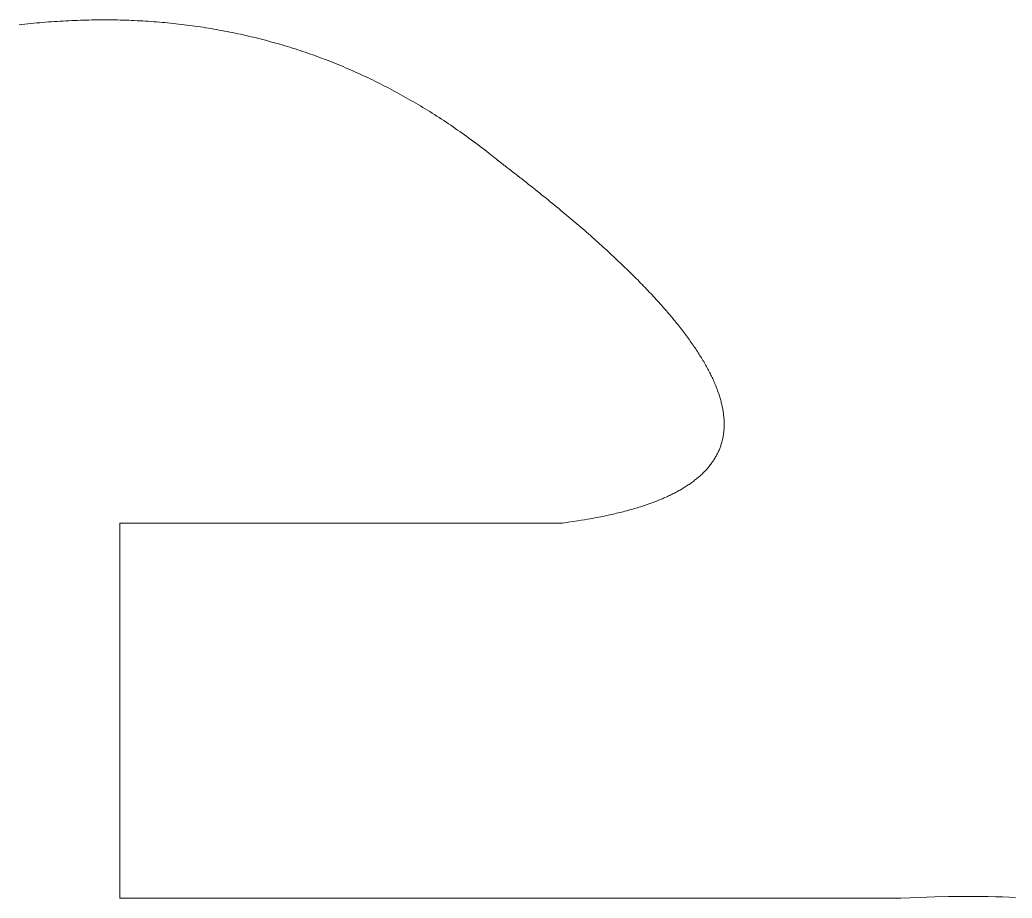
# Model space of a CAD drawing. Header units: inches. Extents: x -9.9 to 9.9, y -6.5 to 6.6.
# Drawn here: x -5.3584 to -5.0605, y -4.4005 to -4.1369 of the extents above; entities that cross this region are included whole.
import ezdxf

# ---------------------------------------------------------------- set-up
doc = ezdxf.new("R2010")
doc.units = ezdxf.units.IN
doc.header["$MEASUREMENT"] = 0
doc.layers.add('Layer 1', color=7, linetype='Continuous')

msp = doc.modelspace()

# ---------------------------------------------------------------- linework, layer by layer
at = {"layer": 'Layer 1', "color": 1, "lineweight": 9}
for points in [[(-5.35866, -4.1384), (-5.35778, -4.1383), (-5.35689, -4.1382), (-5.356, -4.13811), (-5.35512, -4.13802), (-5.35423, -4.13794), (-5.35335, -4.13785), (-5.35247, -4.13777), (-5.35159, -4.1377), (-5.35071, -4.13763), (-5.34983, -4.13756), (-5.34896, -4.13749), (-5.34808, -4.13743), (-5.34721, -4.13737), (-5.34633, -4.13732), (-5.34546, -4.13727), (-5.34459, -4.13722), (-5.34372, -4.13718), (-5.34285, -4.13714), (-5.34199, -4.1371), (-5.34112, -4.13707), (-5.34026, -4.13704), (-5.33939, -4.13701), (-5.33853, -4.13699), (-5.33767, -4.13697), (-5.33681, -4.13695), (-5.33595, -4.13694), (-5.3351, -4.13693), (-5.33424, -4.13692), (-5.33339, -4.13692), (-5.33253, -4.13692), (-5.33168, -4.13693), (-5.33083, -4.13694), (-5.32998, -4.13695), (-5.32913, -4.13696), (-5.32828, -4.13698), (-5.32744, -4.137), (-5.32659, -4.13703), (-5.32575, -4.13706), (-5.3249, -4.13709), (-5.32406, -4.13713), (-5.32322, -4.13717), (-5.32238, -4.13721), (-5.32155, -4.13726), (-5.32071, -4.13731), (-5.31987, -4.13736), (-5.31904, -4.13742), (-5.31821, -4.13748), (-5.31737, -4.13754), (-5.31654, -4.13761), (-5.31571, -4.13768), (-5.31489, -4.13775), (-5.31406, -4.13783), (-5.31323, -4.13791), (-5.31241, -4.138), (-5.31159, -4.13809), (-5.31076, -4.13818), (-5.30994, -4.13827), (-5.30912, -4.13837), (-5.3083, -4.13847), (-5.30749, -4.13858), (-5.30667, -4.13869), (-5.30586, -4.1388), (-5.30504, -4.13892), (-5.30423, -4.13904), (-5.30342, -4.13916), (-5.30261, -4.13929), (-5.3018, -4.13942), (-5.30099, -4.13955), (-5.30018, -4.13969), (-5.29938, -4.13983), (-5.29857, -4.13997), (-5.29777, -4.14012), (-5.29697, -4.14027), (-5.29617, -4.14042), (-5.29537, -4.14058), (-5.29457, -4.14074), (-5.29378, -4.14091), (-5.29298, -4.14108), (-5.29219, -4.14125), (-5.29139, -4.14142), (-5.2906, -4.1416), (-5.28981, -4.14178), (-5.28902, -4.14197), (-5.28823, -4.14216), (-5.28744, -4.14235), (-5.28666, -4.14255), (-5.28587, -4.14275), (-5.28509, -4.14295), (-5.28431, -4.14316), (-5.28353, -4.14337), (-5.28275, -4.14358), (-5.28197, -4.1438), (-5.28119, -4.14402), (-5.28041, -4.14424), (-5.27964, -4.14447), (-5.27887, -4.1447), (-5.27809, -4.14493), (-5.27732, -4.14517), (-5.27655, -4.14541), (-5.27578, -4.14566), (-5.27501, -4.14591), (-5.27425, -4.14616), (-5.27348, -4.14641), (-5.27272, -4.14667), (-5.27195, -4.14693), (-5.27119, -4.1472), (-5.27043, -4.14747), (-5.26967, -4.14774), (-5.26891, -4.14802), (-5.26816, -4.1483), (-5.2674, -4.14858), (-5.26665, -4.14887), (-5.26589, -4.14916), (-5.26514, -4.14945), (-5.26439, -4.14975), (-5.26364, -4.15005), (-5.26289, -4.15035), (-5.26214, -4.15066), (-5.2614, -4.15097), (-5.26065, -4.15129), (-5.25991, -4.1516), (-5.25917, -4.15192), (-5.25843, -4.15225), (-5.25769, -4.15258), (-5.25695, -4.15291), (-5.25621, -4.15325), (-5.25547, -4.15358), (-5.25474, -4.15393), (-5.254, -4.15427), (-5.25327, -4.15462), (-5.25254, -4.15497), (-5.25181, -4.15533), (-5.25108, -4.15569), (-5.25035, -4.15605), (-5.24962, -4.15642), (-5.2489, -4.15679), (-5.24817, -4.15716), (-5.24745, -4.15754), (-5.24673, -4.15792), (-5.24601, -4.1583), (-5.24529, -4.15869), (-5.24457, -4.15908), (-5.24385, -4.15948), (-5.24314, -4.15988), (-5.24242, -4.16028), (-5.24171, -4.16068), (-5.241, -4.16109), (-5.24028, -4.1615), (-5.23958, -4.16192), (-5.23887, -4.16234), (-5.23816, -4.16276), (-5.23745, -4.16318), (-5.23675, -4.16361), (-5.23604, -4.16405), (-5.23534, -4.16448), (-5.23464, -4.16492), (-5.23394, -4.16537), (-5.23324, -4.16581), (-5.23254, -4.16626), (-5.23185, -4.16672), (-5.23115, -4.16717), (-5.23046, -4.16763), (-5.22976, -4.1681), (-5.22907, -4.16856), (-5.22838, -4.16904), (-5.22769, -4.16951), (-5.227, -4.16999), (-5.22632, -4.17047), (-5.22563, -4.17095), (-5.22495, -4.17144), (-5.22426, -4.17193), (-5.22358, -4.17243), (-5.2229, -4.17293), (-5.22222, -4.17343), (-5.22154, -4.17394), (-5.22086, -4.17445), (-5.22019, -4.17496), (-5.21952, -4.17547), (-5.21887, -4.17597), (-5.21825, -4.17645), (-5.21766, -4.17691), (-5.2171, -4.17734), (-5.2166, -4.17774), (-5.21615, -4.17809), (-5.21576, -4.1784), (-5.21543, -4.17866), (-5.21514, -4.17889), (-5.21489, -4.17909), (-5.21468, -4.17926), (-5.21448, -4.17941), (-5.2143, -4.17956), (-5.21413, -4.1797), (-5.21396, -4.17983), (-5.21378, -4.17997), (-5.2136, -4.18012), (-5.21341, -4.18027), (-5.21321, -4.18042), (-5.21299, -4.18059), (-5.21275, -4.18078), (-5.2125, -4.18097), (-5.21222, -4.18119), (-5.21192, -4.18142), (-5.21159, -4.18168), (-5.21123, -4.18195), (-5.21084, -4.18226), (-5.21041, -4.18259), (-5.20995, -4.18295), (-5.20945, -4.18334), (-5.20891, -4.18376), (-5.20833, -4.18421), (-5.20772, -4.18469), (-5.20709, -4.18518), (-5.20644, -4.18569), (-5.20577, -4.18622), (-5.2051, -4.18675), (-5.20443, -4.18728), (-5.20376, -4.18782), (-5.20309, -4.18835), (-5.20243, -4.18888), (-5.20177, -4.18941), (-5.20111, -4.18993), (-5.20046, -4.19046), (-5.19982, -4.19098), (-5.19917, -4.19151), (-5.19854, -4.19203), (-5.1979, -4.19255), (-5.19727, -4.19307), (-5.19664, -4.19359), (-5.19602, -4.1941), (-5.1954, -4.19462), (-5.19478, -4.19513), (-5.19417, -4.19564), (-5.19357, -4.19616), (-5.19296, -4.19666), (-5.19236, -4.19717), (-5.19177, -4.19768), (-5.19117, -4.19818), (-5.19059, -4.19869), (-5.19, -4.19919), (-5.18942, -4.19969), (-5.18885, -4.20019), (-5.18827, -4.20069), (-5.18771, -4.20119), (-5.18714, -4.20168), (-5.18658, -4.20218), (-5.18603, -4.20267), (-5.18547, -4.20316), (-5.18492, -4.20365), (-5.18438, -4.20414), (-5.18384, -4.20463), (-5.1833, -4.20511), (-5.18277, -4.2056), (-5.18224, -4.20608), (-5.18172, -4.20656), (-5.1812, -4.20704), (-5.18068, -4.20752), (-5.18017, -4.208), (-5.17966, -4.20848), (-5.17915, -4.20895), (-5.17865, -4.20943), (-5.17815, -4.2099), (-5.17766, -4.21037), (-5.17717, -4.21084), (-5.17668, -4.21131), (-5.1762, -4.21177), (-5.17573, -4.21224), (-5.17525, -4.2127), (-5.17478, -4.21317), (-5.17432, -4.21363), (-5.17385, -4.21409), (-5.1734, -4.21454), (-5.17294, -4.215), (-5.17249, -4.21546), (-5.17205, -4.21591), (-5.1716, -4.21636), (-5.17117, -4.21682), (-5.17073, -4.21727), (-5.1703, -4.21771), (-5.16987, -4.21816), (-5.16945, -4.21861), (-5.16903, -4.21905), (-5.16862, -4.21949), (-5.16821, -4.21994), (-5.1678, -4.22038), (-5.1674, -4.22082), (-5.167, -4.22125), (-5.1666, -4.22169), (-5.16621, -4.22212), (-5.16583, -4.22256), (-5.16544, -4.22299), (-5.16506, -4.22342), (-5.16469, -4.22385), (-5.16432, -4.22428), (-5.16395, -4.2247), (-5.16358, -4.22513), (-5.16323, -4.22555), (-5.16287, -4.22598), (-5.16252, -4.2264), (-5.16217, -4.22682), (-5.16183, -4.22723), (-5.16149, -4.22765), (-5.16115, -4.22807), (-5.16082, -4.22848), (-5.16049, -4.22889), (-5.16017, -4.2293), (-5.15985, -4.22971), (-5.15953, -4.23012), (-5.15922, -4.23053), (-5.15891, -4.23094), (-5.1586, -4.23134), (-5.1583, -4.23174), (-5.15801, -4.23215), (-5.15771, -4.23255), (-5.15743, -4.23294), (-5.15714, -4.23334), (-5.15686, -4.23374), (-5.15658, -4.23413), (-5.15631, -4.23453), (-5.15604, -4.23492), (-5.15577, -4.23531), (-5.15551, -4.2357), (-5.15526, -4.23609), (-5.155, -4.23647), (-5.15475, -4.23686), (-5.15451, -4.23724), (-5.15427, -4.23762), (-5.15403, -4.238), (-5.1538, -4.23838), (-5.15357, -4.23876), (-5.15334, -4.23914), (-5.15312, -4.23951), (-5.1529, -4.23989), (-5.15269, -4.24026), (-5.15248, -4.24063), (-5.15227, -4.241), (-5.15207, -4.24137), (-5.15187, -4.24174), (-5.15167, -4.2421), (-5.15148, -4.24247), (-5.1513, -4.24283), (-5.15111, -4.24319), (-5.15094, -4.24355), (-5.15076, -4.24391), (-5.15059, -4.24427), (-5.15042, -4.24462), (-5.15026, -4.24498), (-5.1501, -4.24533), (-5.14995, -4.24568), (-5.1498, -4.24603), (-5.14965, -4.24638), (-5.14951, -4.24673), (-5.14937, -4.24708), (-5.14923, -4.24742), (-5.1491, -4.24776), (-5.14897, -4.24811), (-5.14885, -4.24845), (-5.14873, -4.24879), (-5.14861, -4.24913), (-5.1485, -4.24946), (-5.14839, -4.2498), (-5.14829, -4.25013), (-5.14819, -4.25046), (-5.14809, -4.25079), (-5.148, -4.25112), (-5.14791, -4.25145), (-5.14783, -4.25178), (-5.14775, -4.25211), (-5.14767, -4.25243), (-5.1476, -4.25275), (-5.14753, -4.25307), (-5.14747, -4.25339), (-5.14741, -4.25371), (-5.14735, -4.25403), (-5.1473, -4.25435), (-5.14725, -4.25466), (-5.1472, -4.25497), (-5.14716, -4.25528), (-5.14713, -4.25559), (-5.14709, -4.2559), (-5.14706, -4.25621), (-5.14704, -4.25652), (-5.14702, -4.25682), (-5.147, -4.25713), (-5.14699, -4.25743), (-5.14698, -4.25773), (-5.14697, -4.25803), (-5.14697, -4.25833), (-5.14697, -4.25862), (-5.14698, -4.25892), (-5.14699, -4.25921), (-5.147, -4.2595), (-5.14702, -4.25979), (-5.14704, -4.26008), (-5.14707, -4.26037), (-5.1471, -4.26066), (-5.14713, -4.26094), (-5.14717, -4.26123), (-5.14721, -4.26151), (-5.14726, -4.26179), (-5.14731, -4.26207), (-5.14736, -4.26235), (-5.14742, -4.26263), (-5.14748, -4.2629), (-5.14755, -4.26318), (-5.14762, -4.26345), (-5.14769, -4.26372), (-5.14777, -4.26399), (-5.14785, -4.26426), (-5.14793, -4.26453), (-5.14802, -4.2648), (-5.14811, -4.26506), (-5.14821, -4.26532), (-5.14831, -4.26559), (-5.14842, -4.26585), (-5.14852, -4.26611), (-5.14864, -4.26636), (-5.14875, -4.26662), (-5.14887, -4.26687), (-5.149, -4.26713), (-5.14913, -4.26738), (-5.14926, -4.26763), (-5.14939, -4.26788), (-5.14953, -4.26813), (-5.14968, -4.26838), (-5.14983, -4.26862), (-5.14998, -4.26887), (-5.15013, -4.26911), (-5.15029, -4.26935), (-5.15046, -4.26959), (-5.15063, -4.26983), (-5.1508, -4.27006), (-5.15097, -4.2703), (-5.15115, -4.27053), (-5.15134, -4.27077), (-5.15152, -4.271), (-5.15171, -4.27123), (-5.15191, -4.27146), (-5.15211, -4.27169), (-5.15231, -4.27191), (-5.15252, -4.27214), (-5.15273, -4.27236), (-5.15294, -4.27258), (-5.15316, -4.2728), (-5.15339, -4.27302), (-5.15361, -4.27324), (-5.15384, -4.27345), (-5.15408, -4.27367), (-5.15432, -4.27388), (-5.15456, -4.27409), (-5.1548, -4.27431), (-5.15505, -4.27451), (-5.15531, -4.27472), (-5.15557, -4.27493), (-5.15583, -4.27513), (-5.1561, -4.27534), (-5.15637, -4.27554), (-5.15664, -4.27574), (-5.15692, -4.27594), (-5.1572, -4.27614), (-5.15748, -4.27634), (-5.15777, -4.27653), (-5.15807, -4.27673), (-5.15836, -4.27692), (-5.15867, -4.27711), (-5.15897, -4.2773), (-5.15928, -4.27749), (-5.15959, -4.27768), (-5.15991, -4.27786), (-5.16023, -4.27805), (-5.16056, -4.27823), (-5.16089, -4.27841), (-5.16122, -4.27859), (-5.16156, -4.27877), (-5.1619, -4.27895), (-5.16224, -4.27913), (-5.16259, -4.2793), (-5.16294, -4.27947), (-5.1633, -4.27965), (-5.16366, -4.27982), (-5.16402, -4.27999), (-5.16439, -4.28015), (-5.16476, -4.28032), (-5.16514, -4.28049), (-5.16552, -4.28065), (-5.1659, -4.28081), (-5.16629, -4.28097), (-5.16668, -4.28113), (-5.16708, -4.28129), (-5.16748, -4.28145), (-5.16788, -4.2816), (-5.16829, -4.28176), (-5.1687, -4.28191), (-5.16912, -4.28206), (-5.16954, -4.28221), (-5.16996, -4.28236), (-5.17039, -4.28251), (-5.17082, -4.28265), (-5.17126, -4.2828), (-5.17169, -4.28294), (-5.17214, -4.28308), (-5.17259, -4.28322), (-5.17304, -4.28336), (-5.17349, -4.2835), (-5.17395, -4.28363), (-5.17441, -4.28377), (-5.17488, -4.2839), (-5.17535, -4.28403), (-5.17582, -4.28416), (-5.1763, -4.28429), (-5.17679, -4.28442), (-5.17727, -4.28455), (-5.17776, -4.28467), (-5.17826, -4.2848), (-5.17875, -4.28492), (-5.17926, -4.28504), (-5.17976, -4.28516), (-5.18027, -4.28528), (-5.18079, -4.28539), (-5.1813, -4.28551), (-5.18183, -4.28562), (-5.18235, -4.28574), (-5.18289, -4.28585), (-5.18343, -4.28596), (-5.184, -4.28607), (-5.18459, -4.28619), (-5.1852, -4.2863), (-5.18584, -4.28642), (-5.18652, -4.28655), (-5.18724, -4.28668), (-5.18803, -4.28681), (-5.18891, -4.28696), (-5.1899, -4.28712), (-5.19102, -4.2873), (-5.19231, -4.2875), (-5.19379, -4.28771), (-5.19549, -4.28796)], [(-5.19549, -4.28796), (-5.19551, -4.28796), (-5.19553, -4.28796), (-5.19556, -4.28796), (-5.19559, -4.28796), (-5.19561, -4.28796), (-5.19564, -4.28796), (-5.19568, -4.28796), (-5.19571, -4.28796), (-5.19574, -4.28796), (-5.19577, -4.28796), (-5.1958, -4.28796), (-5.19584, -4.28796), (-5.19587, -4.28796), (-5.19591, -4.28796), (-5.19595, -4.28796), (-5.19599, -4.28796), (-5.19603, -4.28796), (-5.19607, -4.28796), (-5.19611, -4.28796), (-5.19616, -4.28796), (-5.1962, -4.28796), (-5.19625, -4.28796), (-5.1963, -4.28796), (-5.19635, -4.28796), (-5.19641, -4.28796), (-5.19646, -4.28796), (-5.19652, -4.28796), (-5.19657, -4.28796), (-5.19663, -4.28796), (-5.19669, -4.28796), (-5.19676, -4.28796), (-5.19682, -4.28796), (-5.19688, -4.28796), (-5.19695, -4.28796), (-5.19702, -4.28796), (-5.19709, -4.28796), (-5.19716, -4.28796), (-5.19723, -4.28796), (-5.19731, -4.28796), (-5.19738, -4.28796), (-5.19746, -4.28796), (-5.19754, -4.28796), (-5.19762, -4.28796), (-5.1977, -4.28796), (-5.19778, -4.28796), (-5.19787, -4.28796), (-5.19795, -4.28796), (-5.19804, -4.28796), (-5.19813, -4.28796), (-5.19822, -4.28796), (-5.19831, -4.28796), (-5.1984, -4.28796), (-5.1985, -4.28796), (-5.19859, -4.28796), (-5.19869, -4.28796), (-5.19879, -4.28796), (-5.19889, -4.28796), (-5.19899, -4.28796), (-5.19909, -4.28796), (-5.1992, -4.28796), (-5.1993, -4.28796), (-5.19941, -4.28796), (-5.19952, -4.28796), (-5.19963, -4.28796), (-5.19974, -4.28796), (-5.19985, -4.28796), (-5.19996, -4.28796), (-5.20008, -4.28796), (-5.20019, -4.28796), (-5.20031, -4.28796), (-5.20043, -4.28796), (-5.20055, -4.28796), (-5.20067, -4.28796), (-5.2008, -4.28796), (-5.20092, -4.28796), (-5.20104, -4.28796), (-5.20117, -4.28796), (-5.2013, -4.28796), (-5.20143, -4.28796), (-5.20156, -4.28796), (-5.20169, -4.28796), (-5.20182, -4.28796), (-5.20196, -4.28796), (-5.20209, -4.28796), (-5.20223, -4.28796), (-5.20237, -4.28796), (-5.20251, -4.28796), (-5.20265, -4.28796), (-5.20279, -4.28796), (-5.20293, -4.28796), (-5.20308, -4.28796), (-5.20322, -4.28796), (-5.20337, -4.28796), (-5.20352, -4.28796), (-5.20367, -4.28796), (-5.20382, -4.28796), (-5.20397, -4.28796), (-5.20412, -4.28796), (-5.20428, -4.28796), (-5.20443, -4.28796), (-5.20459, -4.28796), (-5.20474, -4.28796), (-5.2049, -4.28796), (-5.20506, -4.28796), (-5.20522, -4.28796), (-5.20538, -4.28796), (-5.20555, -4.28796), (-5.20571, -4.28796), (-5.20588, -4.28796), (-5.20604, -4.28796), (-5.20621, -4.28796), (-5.20638, -4.28796), (-5.20655, -4.28796), (-5.20672, -4.28796), (-5.20689, -4.28796), (-5.20707, -4.28796), (-5.20724, -4.28796), (-5.20741, -4.28796), (-5.20759, -4.28796), (-5.20777, -4.28796), (-5.20795, -4.28796), (-5.20813, -4.28796), (-5.20831, -4.28796), (-5.20849, -4.28796), (-5.20867, -4.28796), (-5.20886, -4.28796), (-5.20904, -4.28796), (-5.20923, -4.28796), (-5.20941, -4.28796), (-5.20961, -4.28796), (-5.2098, -4.28796), (-5.21001, -4.28796), (-5.21024, -4.28796), (-5.21048, -4.28796), (-5.21074, -4.28796), (-5.21102, -4.28796), (-5.21133, -4.28796), (-5.21167, -4.28796), (-5.21202, -4.28796), (-5.2124, -4.28796), (-5.21279, -4.28796), (-5.21319, -4.28796), (-5.2136, -4.28796), (-5.21401, -4.28796), (-5.21443, -4.28796), (-5.21486, -4.28796), (-5.21529, -4.28796), (-5.21572, -4.28796), (-5.21615, -4.28796), (-5.21659, -4.28796), (-5.21703, -4.28796), (-5.21748, -4.28796), (-5.21793, -4.28796), (-5.21838, -4.28796), (-5.21883, -4.28796), (-5.21929, -4.28796), (-5.21975, -4.28796), (-5.22022, -4.28796), (-5.22068, -4.28796), (-5.22115, -4.28796), (-5.22163, -4.28796), (-5.2221, -4.28796), (-5.22258, -4.28796), (-5.22307, -4.28796), (-5.22355, -4.28796), (-5.22404, -4.28796), (-5.22453, -4.28796), (-5.22502, -4.28796), (-5.22552, -4.28796), (-5.22602, -4.28796), (-5.22652, -4.28796), (-5.22702, -4.28796), (-5.22753, -4.28796), (-5.22804, -4.28796), (-5.22855, -4.28796), (-5.22906, -4.28796), (-5.22958, -4.28796), (-5.2301, -4.28796), (-5.23062, -4.28796), (-5.23114, -4.28796), (-5.23167, -4.28796), (-5.23219, -4.28796), (-5.23272, -4.28796), (-5.23325, -4.28796), (-5.23379, -4.28796), (-5.23432, -4.28796), (-5.23486, -4.28796), (-5.2354, -4.28796), (-5.23594, -4.28796), (-5.23648, -4.28796), (-5.23703, -4.28796), (-5.23757, -4.28796), (-5.23812, -4.28796), (-5.23867, -4.28796), (-5.23922, -4.28796), (-5.23978, -4.28796), (-5.24033, -4.28796), (-5.24089, -4.28796), (-5.24145, -4.28796), (-5.242, -4.28796), (-5.24257, -4.28796), (-5.24314, -4.28796), (-5.24373, -4.28796), (-5.24435, -4.28796), (-5.24501, -4.28796), (-5.24571, -4.28796), (-5.24647, -4.28796), (-5.2473, -4.28796), (-5.24819, -4.28796), (-5.24915, -4.28796), (-5.25017, -4.28796), (-5.25123, -4.28796), (-5.25233, -4.28796), (-5.25345, -4.28796), (-5.2546, -4.28796), (-5.25576, -4.28796), (-5.25692, -4.28796), (-5.25808, -4.28796), (-5.25925, -4.28796), (-5.26041, -4.28796), (-5.26158, -4.28796), (-5.26274, -4.28796), (-5.26391, -4.28796), (-5.26507, -4.28796), (-5.26623, -4.28796), (-5.26739, -4.28796), (-5.26852, -4.28796), (-5.26962, -4.28796), (-5.27069, -4.28796), (-5.27171, -4.28796), (-5.27268, -4.28796), (-5.27358, -4.28796), (-5.27441, -4.28796), (-5.27518, -4.28796), (-5.27589, -4.28796), (-5.27655, -4.28796), (-5.27718, -4.28796), (-5.27778, -4.28796), (-5.27836, -4.28796), (-5.27892, -4.28796), (-5.27949, -4.28796), (-5.28006, -4.28796), (-5.28062, -4.28796), (-5.28118, -4.28796), (-5.28174, -4.28796), (-5.2823, -4.28796), (-5.28286, -4.28796), (-5.28342, -4.28796), (-5.28397, -4.28796), (-5.28452, -4.28796), (-5.28508, -4.28796), (-5.28563, -4.28796), (-5.28618, -4.28796), (-5.28672, -4.28796), (-5.28727, -4.28796), (-5.28781, -4.28796), (-5.28835, -4.28796), (-5.28889, -4.28796), (-5.28943, -4.28796), (-5.28997, -4.28796), (-5.2905, -4.28796), (-5.29103, -4.28796), (-5.29156, -4.28796), (-5.29209, -4.28796), (-5.29262, -4.28796), (-5.29314, -4.28796), (-5.29366, -4.28796), (-5.29418, -4.28796), (-5.2947, -4.28796), (-5.29521, -4.28796), (-5.29572, -4.28796), (-5.29623, -4.28796), (-5.29674, -4.28796), (-5.29725, -4.28796), (-5.29775, -4.28796), (-5.29825, -4.28796), (-5.29874, -4.28796), (-5.29924, -4.28796), (-5.29973, -4.28796), (-5.30022, -4.28796), (-5.30071, -4.28796), (-5.30119, -4.28796), (-5.30167, -4.28796), (-5.30215, -4.28796), (-5.30262, -4.28796), (-5.30309, -4.28796), (-5.30356, -4.28796), (-5.30403, -4.28796), (-5.30449, -4.28796), (-5.30495, -4.28796), (-5.3054, -4.28796), (-5.30586, -4.28796), (-5.30631, -4.28796), (-5.30675, -4.28796), (-5.3072, -4.28796), (-5.30763, -4.28796), (-5.30807, -4.28796), (-5.3085, -4.28796), (-5.30892, -4.28796), (-5.30933, -4.28796), (-5.30972, -4.28796), (-5.31009, -4.28796), (-5.31044, -4.28796), (-5.31077, -4.28796), (-5.31107, -4.28796), (-5.31134, -4.28796), (-5.31159, -4.28796), (-5.31183, -4.28796), (-5.31205, -4.28796), (-5.31226, -4.28796), (-5.31246, -4.28796), (-5.31266, -4.28796), (-5.31286, -4.28796), (-5.31305, -4.28796), (-5.31325, -4.28796), (-5.31344, -4.28796), (-5.31363, -4.28796), (-5.31383, -4.28796), (-5.31402, -4.28796), (-5.31421, -4.28796), (-5.31439, -4.28796), (-5.31458, -4.28796), (-5.31477, -4.28796), (-5.31495, -4.28796), (-5.31514, -4.28796), (-5.31532, -4.28796), (-5.3155, -4.28796), (-5.31569, -4.28796), (-5.31587, -4.28796), (-5.31605, -4.28796), (-5.31622, -4.28796), (-5.3164, -4.28796), (-5.31658, -4.28796), (-5.31675, -4.28796), (-5.31693, -4.28796), (-5.3171, -4.28796), (-5.31727, -4.28796), (-5.31744, -4.28796), (-5.31761, -4.28796), (-5.31778, -4.28796), (-5.31795, -4.28796), (-5.31811, -4.28796), (-5.31828, -4.28796), (-5.31844, -4.28796), (-5.3186, -4.28796), (-5.31876, -4.28796), (-5.31892, -4.28796), (-5.31908, -4.28796), (-5.31924, -4.28796), (-5.3194, -4.28796), (-5.31955, -4.28796), (-5.31971, -4.28796), (-5.31986, -4.28796), (-5.32002, -4.28796), (-5.32017, -4.28796), (-5.32032, -4.28796), (-5.32046, -4.28796), (-5.32061, -4.28796), (-5.32076, -4.28796), (-5.3209, -4.28796), (-5.32105, -4.28796), (-5.32119, -4.28796), (-5.32133, -4.28796), (-5.32147, -4.28796), (-5.32161, -4.28796), (-5.32175, -4.28796), (-5.32188, -4.28796), (-5.32202, -4.28796), (-5.32215, -4.28796), (-5.32229, -4.28796), (-5.32242, -4.28796), (-5.32255, -4.28796), (-5.32268, -4.28796), (-5.3228, -4.28796), (-5.32293, -4.28796), (-5.32306, -4.28796), (-5.32318, -4.28796), (-5.3233, -4.28796), (-5.32342, -4.28796), (-5.32354, -4.28796), (-5.32366, -4.28796), (-5.32378, -4.28796), (-5.32389, -4.28796), (-5.32401, -4.28796), (-5.32412, -4.28796), (-5.32423, -4.28796), (-5.32434, -4.28796), (-5.32445, -4.28796), (-5.32456, -4.28796), (-5.32467, -4.28796), (-5.32477, -4.28796), (-5.32487, -4.28796), (-5.32498, -4.28796), (-5.32508, -4.28796), (-5.32518, -4.28796), (-5.32528, -4.28796), (-5.32537, -4.28796), (-5.32547, -4.28796), (-5.32556, -4.28796), (-5.32565, -4.28796), (-5.32574, -4.28796), (-5.32583, -4.28796), (-5.32592, -4.28796), (-5.32601, -4.28796), (-5.32609, -4.28796), (-5.32618, -4.28796), (-5.32626, -4.28796), (-5.32634, -4.28796), (-5.32642, -4.28796), (-5.3265, -4.28796), (-5.32658, -4.28796), (-5.32665, -4.28796), (-5.32672, -4.28796), (-5.3268, -4.28796), (-5.32687, -4.28796), (-5.32694, -4.28796), (-5.327, -4.28796), (-5.32707, -4.28796), (-5.32714, -4.28796), (-5.3272, -4.28796), (-5.32726, -4.28796), (-5.32732, -4.28796), (-5.32738, -4.28796), (-5.32744, -4.28796), (-5.32749, -4.28796), (-5.32755, -4.28796), (-5.3276, -4.28796), (-5.32765, -4.28796), (-5.3277, -4.28796), (-5.32775, -4.28796), (-5.32779, -4.28796), (-5.32784, -4.28796), (-5.32788, -4.28796), (-5.32792, -4.28796), (-5.32796, -4.28796), (-5.328, -4.28796), (-5.32804, -4.28796), (-5.32807, -4.28796), (-5.3281, -4.28796), (-5.32814, -4.28796), (-5.32817, -4.28796), (-5.32819, -4.28796), (-5.32822, -4.28796), (-5.32825, -4.28796), (-5.32827, -4.28796), (-5.32829, -4.28796), (-5.32831, -4.28796), (-5.32833, -4.28796), (-5.32835, -4.28796), (-5.32836, -4.28796), (-5.32838, -4.28796), (-5.32839, -4.28796), (-5.3284, -4.28796), (-5.32841, -4.28796), (-5.32842, -4.28796), (-5.32843, -4.28796), (-5.32843, -4.28796), (-5.32844, -4.28796), (-5.32844, -4.28797), (-5.32844, -4.28797), (-5.32844, -4.28797), (-5.32844, -4.28798), (-5.32844, -4.28798), (-5.32844, -4.28799), (-5.32845, -4.288), (-5.32845, -4.28801), (-5.32845, -4.28802), (-5.32845, -4.28803), (-5.32845, -4.28805), (-5.32845, -4.28806), (-5.32845, -4.28808), (-5.32845, -4.2881), (-5.32845, -4.28812), (-5.32845, -4.28814), (-5.32845, -4.28816), (-5.32845, -4.28819), (-5.32845, -4.28821), (-5.32845, -4.28824), (-5.32845, -4.28827), (-5.32845, -4.28829), (-5.32845, -4.28833), (-5.32845, -4.28836), (-5.32845, -4.28839), (-5.32845, -4.28843), (-5.32845, -4.28846), (-5.32845, -4.2885), (-5.32845, -4.28854), (-5.32845, -4.28858), (-5.32845, -4.28862), (-5.32845, -4.28866), (-5.32845, -4.2887), (-5.32845, -4.28875), (-5.32845, -4.2888), (-5.32845, -4.28884), (-5.32845, -4.28889), (-5.32845, -4.28894), (-5.32845, -4.289), (-5.32845, -4.28905), (-5.32845, -4.2891), (-5.32845, -4.28916), (-5.32845, -4.28922), (-5.32845, -4.28927), (-5.32845, -4.28933), (-5.32845, -4.28939), (-5.32845, -4.28946), (-5.32845, -4.28952), (-5.32845, -4.28958), (-5.32845, -4.28965), (-5.32845, -4.28972), (-5.32845, -4.28978), (-5.32845, -4.28985), (-5.32845, -4.28992), (-5.32845, -4.29), (-5.32845, -4.29007), (-5.32845, -4.29014), (-5.32845, -4.29022), (-5.32845, -4.2903), (-5.32845, -4.29037), (-5.32845, -4.29045), (-5.32845, -4.29053), (-5.32845, -4.29061), (-5.32845, -4.2907), (-5.32845, -4.29078), (-5.32845, -4.29087), (-5.32845, -4.29095), (-5.32845, -4.29104), (-5.32845, -4.29113), (-5.32845, -4.29122), (-5.32845, -4.29131), (-5.32845, -4.2914), (-5.32845, -4.29149), (-5.32845, -4.29159), (-5.32845, -4.29168), (-5.32845, -4.29178), (-5.32845, -4.29188), (-5.32845, -4.29198), (-5.32845, -4.29208), (-5.32845, -4.29218), (-5.32845, -4.29228), (-5.32845, -4.29238), (-5.32845, -4.29249), (-5.32845, -4.29259), (-5.32845, -4.2927), (-5.32845, -4.29281), (-5.32845, -4.29292), (-5.32845, -4.29302), (-5.32845, -4.29314), (-5.32845, -4.29325), (-5.32845, -4.29336), (-5.32845, -4.29347), (-5.32845, -4.29359), (-5.32845, -4.29371), (-5.32845, -4.29382), (-5.32845, -4.29394), (-5.32845, -4.29406), (-5.32845, -4.29418), (-5.32845, -4.2943), (-5.32845, -4.29443), (-5.32845, -4.29455), (-5.32845, -4.29467), (-5.32845, -4.2948), (-5.32845, -4.29493), (-5.32845, -4.29505), (-5.32845, -4.29518), (-5.32845, -4.29531), (-5.32845, -4.29544), (-5.32845, -4.29557), (-5.32845, -4.29571), (-5.32845, -4.29584), (-5.32845, -4.29598), (-5.32845, -4.29612), (-5.32845, -4.29627), (-5.32845, -4.29643), (-5.32845, -4.29661), (-5.32845, -4.2968), (-5.32845, -4.297), (-5.32845, -4.29723), (-5.32845, -4.29747), (-5.32845, -4.29774), (-5.32845, -4.29801), (-5.32845, -4.29829), (-5.32845, -4.29859), (-5.32845, -4.29889), (-5.32845, -4.2992), (-5.32845, -4.29951), (-5.32845, -4.29983), (-5.32845, -4.30015), (-5.32845, -4.30047), (-5.32845, -4.3008), (-5.32845, -4.30113), (-5.32845, -4.30146), (-5.32845, -4.3018), (-5.32845, -4.30214), (-5.32845, -4.30248), (-5.32845, -4.30283), (-5.32845, -4.30317), (-5.32845, -4.30353), (-5.32845, -4.30388), (-5.32845, -4.30424), (-5.32845, -4.3046), (-5.32845, -4.30497), (-5.32845, -4.30533), (-5.32845, -4.3057), (-5.32845, -4.30608), (-5.32845, -4.30645), (-5.32845, -4.30683), (-5.32845, -4.30721), (-5.32845, -4.3076), (-5.32845, -4.30798), (-5.32845, -4.30837), (-5.32845, -4.30877), (-5.32845, -4.30916), (-5.32845, -4.30956), (-5.32845, -4.30996), (-5.32845, -4.31036), (-5.32845, -4.31077), (-5.32845, -4.31117), (-5.32845, -4.31158), (-5.32845, -4.312), (-5.32845, -4.31241), (-5.32845, -4.31283), (-5.32845, -4.31325), (-5.32845, -4.31367), (-5.32845, -4.31409), (-5.32845, -4.31452), (-5.32845, -4.31495), (-5.32845, -4.31538), (-5.32845, -4.31581), (-5.32845, -4.31624), (-5.32845, -4.31668), (-5.32845, -4.31712), (-5.32845, -4.31756), (-5.32845, -4.318), (-5.32845, -4.31844), (-5.32845, -4.31889), (-5.32845, -4.31934), (-5.32845, -4.31979), (-5.32845, -4.32024), (-5.32845, -4.32069), (-5.32845, -4.32114), (-5.32845, -4.3216), (-5.32845, -4.32206), (-5.32845, -4.32252), (-5.32845, -4.32298), (-5.32845, -4.32344), (-5.32845, -4.3239), (-5.32845, -4.32437), (-5.32845, -4.32484), (-5.32845, -4.32531), (-5.32845, -4.32578), (-5.32845, -4.32628), (-5.32845, -4.3268), (-5.32845, -4.32735), (-5.32845, -4.32794), (-5.32845, -4.32857), (-5.32845, -4.32927), (-5.32845, -4.33002), (-5.32845, -4.33082), (-5.32845, -4.33167), (-5.32845, -4.33257), (-5.32845, -4.33349), (-5.32845, -4.33444), (-5.32845, -4.3354), (-5.32845, -4.33638), (-5.32845, -4.33736), (-5.32845, -4.33834), (-5.32845, -4.33932), (-5.32845, -4.34031), (-5.32845, -4.34129), (-5.32845, -4.34228), (-5.32845, -4.34326), (-5.32845, -4.34425), (-5.32845, -4.34524), (-5.32845, -4.34622), (-5.32845, -4.34721), (-5.32845, -4.34819), (-5.32845, -4.34918), (-5.32845, -4.35016), (-5.32845, -4.35114), (-5.32845, -4.35212), (-5.32845, -4.3531), (-5.32845, -4.35406), (-5.32845, -4.35501), (-5.32845, -4.35593), (-5.32845, -4.35683), (-5.32845, -4.35768), (-5.32845, -4.35848), (-5.32845, -4.35923), (-5.32845, -4.35993), (-5.32845, -4.36056), (-5.32845, -4.36115), (-5.32845, -4.3617), (-5.32845, -4.36222), (-5.32845, -4.36272), (-5.32845, -4.36319), (-5.32845, -4.36366), (-5.32845, -4.36413), (-5.32845, -4.36459), (-5.32845, -4.36506), (-5.32845, -4.36552), (-5.32845, -4.36598), (-5.32845, -4.36644), (-5.32845, -4.3669), (-5.32845, -4.36735), (-5.32845, -4.36781), (-5.32845, -4.36826), (-5.32845, -4.36871), (-5.32845, -4.36916), (-5.32845, -4.36961), (-5.32845, -4.37006), (-5.32845, -4.3705), (-5.32845, -4.37094), (-5.32845, -4.37138), (-5.32845, -4.37182), (-5.32845, -4.37226), (-5.32845, -4.37269), (-5.32845, -4.37312), (-5.32845, -4.37355), (-5.32845, -4.37398), (-5.32845, -4.37441), (-5.32845, -4.37483), (-5.32845, -4.37525), (-5.32845, -4.37567), (-5.32845, -4.37609), (-5.32845, -4.3765), (-5.32845, -4.37692), (-5.32845, -4.37733), (-5.32845, -4.37773), (-5.32845, -4.37814), (-5.32845, -4.37854), (-5.32845, -4.37894), (-5.32845, -4.37934), (-5.32845, -4.37973), (-5.32845, -4.38013), (-5.32845, -4.38052), (-5.32845, -4.3809), (-5.32845, -4.38129), (-5.32845, -4.38167), (-5.32845, -4.38205), (-5.32845, -4.38242), (-5.32845, -4.3828), (-5.32845, -4.38317), (-5.32845, -4.38353), (-5.32845, -4.3839), (-5.32845, -4.38426), (-5.32845, -4.38462), (-5.32845, -4.38497), (-5.32845, -4.38533), (-5.32845, -4.38567), (-5.32845, -4.38602), (-5.32845, -4.38636), (-5.32845, -4.3867), (-5.32845, -4.38704), (-5.32845, -4.38737), (-5.32845, -4.3877), (-5.32845, -4.38803), (-5.32845, -4.38835), (-5.32845, -4.38867), (-5.32845, -4.38899), (-5.32845, -4.3893), (-5.32845, -4.38961), (-5.32845, -4.38991), (-5.32845, -4.3902), (-5.32845, -4.39049), (-5.32845, -4.39076), (-5.32845, -4.39102), (-5.32845, -4.39127), (-5.32845, -4.3915), (-5.32845, -4.3917), (-5.32845, -4.39189), (-5.32845, -4.39207), (-5.32845, -4.39223), (-5.32845, -4.39238), (-5.32845, -4.39252), (-5.32845, -4.39266), (-5.32845, -4.39279), (-5.32845, -4.39293), (-5.32845, -4.39306), (-5.32845, -4.39319), (-5.32845, -4.39332), (-5.32845, -4.39345), (-5.32845, -4.39357), (-5.32845, -4.3937), (-5.32845, -4.39383), (-5.32845, -4.39395), (-5.32845, -4.39407), (-5.32845, -4.3942), (-5.32845, -4.39432), (-5.32845, -4.39444), (-5.32845, -4.39456), (-5.32845, -4.39468), (-5.32845, -4.39479), (-5.32845, -4.39491), (-5.32845, -4.39502), (-5.32845, -4.39514), (-5.32845, -4.39525), (-5.32845, -4.39536), (-5.32845, -4.39547), (-5.32845, -4.39558), (-5.32845, -4.39569), (-5.32845, -4.3958), (-5.32845, -4.39591), (-5.32845, -4.39601), (-5.32845, -4.39612), (-5.32845, -4.39622), (-5.32845, -4.39632), (-5.32845, -4.39642), (-5.32845, -4.39652), (-5.32845, -4.39662), (-5.32845, -4.39672), (-5.32845, -4.39682), (-5.32845, -4.39691), (-5.32845, -4.39701), (-5.32845, -4.3971), (-5.32845, -4.39719), (-5.32845, -4.39728), (-5.32845, -4.39737), (-5.32845, -4.39746), (-5.32845, -4.39755), (-5.32845, -4.39763), (-5.32845, -4.39772), (-5.32845, -4.3978), (-5.32845, -4.39789), (-5.32845, -4.39797), (-5.32845, -4.39805), (-5.32845, -4.39813), (-5.32845, -4.3982), (-5.32845, -4.39828), (-5.32845, -4.39836), (-5.32845, -4.39843), (-5.32845, -4.3985), (-5.32845, -4.39858), (-5.32845, -4.39865), (-5.32845, -4.39872), (-5.32845, -4.39878), (-5.32845, -4.39885), (-5.32845, -4.39892), (-5.32845, -4.39898), (-5.32845, -4.39904), (-5.32845, -4.39911), (-5.32845, -4.39917), (-5.32845, -4.39923), (-5.32845, -4.39928), (-5.32845, -4.39934), (-5.32845, -4.3994), (-5.32845, -4.39945), (-5.32845, -4.3995), (-5.32845, -4.39956), (-5.32845, -4.39961), (-5.32845, -4.39965), (-5.32845, -4.3997), (-5.32845, -4.39975), (-5.32845, -4.39979), (-5.32845, -4.39984), (-5.32845, -4.39988), (-5.32845, -4.39992), (-5.32845, -4.39996), (-5.32845, -4.4), (-5.32845, -4.40004), (-5.32845, -4.40007), (-5.32845, -4.40011), (-5.32845, -4.40014), (-5.32845, -4.40017), (-5.32845, -4.4002), (-5.32845, -4.40023), (-5.32845, -4.40026), (-5.32845, -4.40029), (-5.32845, -4.40031), (-5.32845, -4.40034), (-5.32845, -4.40036), (-5.32845, -4.40038), (-5.32845, -4.4004), (-5.32845, -4.40042), (-5.32845, -4.40044), (-5.32845, -4.40045), (-5.32845, -4.40046), (-5.32845, -4.40048), (-5.32845, -4.40049), (-5.32844, -4.4005), (-5.32844, -4.40051), (-5.32844, -4.40051), (-5.32844, -4.40052), (-5.32844, -4.40053), (-5.32844, -4.40053), (-5.32843, -4.40053), (-5.32843, -4.40054), (-5.32842, -4.40054), (-5.32841, -4.40054), (-5.3284, -4.40054), (-5.32838, -4.40054), (-5.32837, -4.40054), (-5.32835, -4.40054), (-5.32833, -4.40054), (-5.3283, -4.40054), (-5.32827, -4.40054), (-5.32824, -4.40054), (-5.32821, -4.40054), (-5.32818, -4.40054), (-5.32814, -4.40054), (-5.32809, -4.40054), (-5.32805, -4.40054), (-5.328, -4.40054), (-5.32795, -4.40054), (-5.3279, -4.40054), (-5.32784, -4.40054), (-5.32778, -4.40054), (-5.32772, -4.40054), (-5.32766, -4.40054), (-5.32759, -4.40054), (-5.32752, -4.40054), (-5.32745, -4.40054), (-5.32737, -4.40054), (-5.32729, -4.40054), (-5.32721, -4.40054), (-5.32713, -4.40054), (-5.32704, -4.40054), (-5.32695, -4.40054), (-5.32686, -4.40054), (-5.32676, -4.40054), (-5.32666, -4.40054), (-5.32656, -4.40054), (-5.32646, -4.40054), (-5.32635, -4.40054), (-5.32625, -4.40054), (-5.32613, -4.40054), (-5.32602, -4.40054), (-5.3259, -4.40054), (-5.32578, -4.40054), (-5.32566, -4.40054), (-5.32554, -4.40054), (-5.32541, -4.40054), (-5.32528, -4.40054), (-5.32515, -4.40054), (-5.32501, -4.40054), (-5.32487, -4.40054), (-5.32473, -4.40054), (-5.32459, -4.40054), (-5.32445, -4.40054), (-5.3243, -4.40054), (-5.32415, -4.40054), (-5.32399, -4.40054), (-5.32384, -4.40054), (-5.32368, -4.40054), (-5.32352, -4.40054), (-5.32336, -4.40054), (-5.32319, -4.40054), (-5.32302, -4.40054), (-5.32285, -4.40054), (-5.32268, -4.40054), (-5.3225, -4.40054), (-5.32233, -4.40054), (-5.32215, -4.40054), (-5.32196, -4.40054), (-5.32178, -4.40054), (-5.32159, -4.40054), (-5.3214, -4.40054), (-5.32121, -4.40054), (-5.32101, -4.40054), (-5.32082, -4.40054), (-5.32062, -4.40054), (-5.32042, -4.40054), (-5.32021, -4.40054), (-5.32, -4.40054), (-5.3198, -4.40054), (-5.31958, -4.40054), (-5.31937, -4.40054), (-5.31916, -4.40054), (-5.31894, -4.40054), (-5.31872, -4.40054), (-5.31849, -4.40054), (-5.31827, -4.40054), (-5.31804, -4.40054), (-5.31781, -4.40054), (-5.31758, -4.40054), (-5.31735, -4.40054), (-5.31711, -4.40054), (-5.31687, -4.40054), (-5.31663, -4.40054), (-5.31639, -4.40054), (-5.31614, -4.40054), (-5.3159, -4.40054), (-5.31565, -4.40054), (-5.3154, -4.40054), (-5.31514, -4.40054), (-5.31489, -4.40054), (-5.31463, -4.40054), (-5.31437, -4.40054), (-5.31411, -4.40054), (-5.31384, -4.40054), (-5.31357, -4.40054), (-5.31331, -4.40054), (-5.31304, -4.40054), (-5.31276, -4.40054), (-5.31249, -4.40054), (-5.31221, -4.40054), (-5.31193, -4.40054), (-5.31165, -4.40054), (-5.31137, -4.40054), (-5.31108, -4.40054), (-5.3108, -4.40054), (-5.31051, -4.40054), (-5.31022, -4.40054), (-5.30992, -4.40054), (-5.30963, -4.40054), (-5.30933, -4.40054), (-5.30903, -4.40054), (-5.30873, -4.40054), (-5.30843, -4.40054), (-5.30812, -4.40054), (-5.30782, -4.40054), (-5.30751, -4.40054), (-5.3072, -4.40054), (-5.30689, -4.40054), (-5.30657, -4.40054), (-5.30626, -4.40054), (-5.30594, -4.40054), (-5.30562, -4.40054), (-5.3053, -4.40054), (-5.30497, -4.40054), (-5.30465, -4.40054), (-5.30432, -4.40054), (-5.30399, -4.40054), (-5.30366, -4.40054), (-5.30333, -4.40054), (-5.30299, -4.40054), (-5.30266, -4.40054), (-5.30232, -4.40054), (-5.30198, -4.40054), (-5.30164, -4.40054), (-5.30129, -4.40054), (-5.30095, -4.40054), (-5.3006, -4.40054), (-5.30025, -4.40054), (-5.2999, -4.40054), (-5.29955, -4.40054), (-5.2992, -4.40054), (-5.29884, -4.40054), (-5.29849, -4.40054), (-5.29813, -4.40054), (-5.29777, -4.40054), (-5.29741, -4.40054), (-5.29704, -4.40054), (-5.29668, -4.40054), (-5.29631, -4.40054), (-5.29594, -4.40054), (-5.29557, -4.40054), (-5.2952, -4.40054), (-5.29483, -4.40054), (-5.29445, -4.40054), (-5.29408, -4.40054), (-5.2937, -4.40054), (-5.29332, -4.40054), (-5.29294, -4.40054), (-5.29255, -4.40054), (-5.29217, -4.40054), (-5.29178, -4.40054), (-5.2914, -4.40054), (-5.29101, -4.40054), (-5.29062, -4.40054), (-5.29023, -4.40054), (-5.28983, -4.40054), (-5.28944, -4.40054), (-5.28904, -4.40054), (-5.28865, -4.40054), (-5.28825, -4.40054), (-5.28785, -4.40054), (-5.28744, -4.40054), (-5.28704, -4.40054), (-5.28664, -4.40054), (-5.28623, -4.40054), (-5.28582, -4.40054), (-5.28541, -4.40054), (-5.285, -4.40054), (-5.28459, -4.40054), (-5.28418, -4.40054), (-5.28377, -4.40054), (-5.28335, -4.40054), (-5.28293, -4.40054), (-5.28252, -4.40054), (-5.2821, -4.40054), (-5.28168, -4.40054), (-5.28125, -4.40054), (-5.28083, -4.40054), (-5.28041, -4.40054), (-5.27998, -4.40054), (-5.27955, -4.40054), (-5.27912, -4.40054), (-5.27869, -4.40054), (-5.27826, -4.40054), (-5.27783, -4.40054), (-5.2774, -4.40054), (-5.27696, -4.40054), (-5.27653, -4.40054), (-5.27609, -4.40054), (-5.27565, -4.40054), (-5.27521, -4.40054), (-5.27477, -4.40054), (-5.27433, -4.40054), (-5.27389, -4.40054), (-5.27345, -4.40054), (-5.273, -4.40054), (-5.27256, -4.40054), (-5.27211, -4.40054), (-5.27166, -4.40054), (-5.27121, -4.40054), (-5.27076, -4.40054), (-5.27031, -4.40054), (-5.26986, -4.40054), (-5.2694, -4.40054), (-5.26895, -4.40054), (-5.26849, -4.40054), (-5.26804, -4.40054), (-5.26758, -4.40054), (-5.26711, -4.40054), (-5.26663, -4.40054), (-5.26612, -4.40054), (-5.26558, -4.40054), (-5.26501, -4.40054), (-5.26439, -4.40054), (-5.26371, -4.40054), (-5.26298, -4.40054), (-5.2622, -4.40054), (-5.26137, -4.40054), (-5.2605, -4.40054), (-5.25959, -4.40054), (-5.25867, -4.40054), (-5.25772, -4.40054), (-5.25677, -4.40054), (-5.25581, -4.40054), (-5.25485, -4.40054), (-5.25388, -4.40054), (-5.25292, -4.40054), (-5.25195, -4.40054), (-5.25097, -4.40054), (-5.25, -4.40054), (-5.24902, -4.40054), (-5.24803, -4.40054), (-5.24705, -4.40054), (-5.24606, -4.40054), (-5.24507, -4.40054), (-5.24408, -4.40054), (-5.24309, -4.40054), (-5.24209, -4.40054), (-5.24109, -4.40054), (-5.24009, -4.40054), (-5.23907, -4.40054), (-5.23801, -4.40054), (-5.23691, -4.40054), (-5.23574, -4.40054), (-5.23448, -4.40054), (-5.23313, -4.40054), (-5.23167, -4.40054), (-5.23008, -4.40054), (-5.22837, -4.40054), (-5.22657, -4.40054), (-5.22469, -4.40054), (-5.22274, -4.40054), (-5.22074, -4.40054), (-5.21871, -4.40054), (-5.21666, -4.40054), (-5.21461, -4.40054), (-5.21257, -4.40054), (-5.21057, -4.40054), (-5.20861, -4.40054), (-5.20671, -4.40054), (-5.2049, -4.40054), (-5.20319, -4.40054), (-5.20158, -4.40054), (-5.2001, -4.40054), (-5.19874, -4.40054), (-5.19747, -4.40054), (-5.19628, -4.40054), (-5.19516, -4.40054), (-5.19409, -4.40054), (-5.19305, -4.40054), (-5.19203, -4.40054), (-5.19101, -4.40054), (-5.19, -4.40054), (-5.18899, -4.40054), (-5.18797, -4.40054), (-5.18696, -4.40054), (-5.18595, -4.40054), (-5.18495, -4.40054), (-5.18394, -4.40054), (-5.18294, -4.40054), (-5.18193, -4.40054), (-5.18093, -4.40054), (-5.17994, -4.40054), (-5.17894, -4.40054), (-5.17795, -4.40054), (-5.17696, -4.40054), (-5.17597, -4.40054), (-5.17498, -4.40054), (-5.174, -4.40054), (-5.17302, -4.40054), (-5.17204, -4.40054), (-5.17106, -4.40054), (-5.17009, -4.40054), (-5.16912, -4.40054), (-5.16815, -4.40054), (-5.16719, -4.40054), (-5.16624, -4.40054), (-5.1653, -4.40054), (-5.16439, -4.40054), (-5.16351, -4.40054), (-5.16268, -4.40054), (-5.16188, -4.40054), (-5.16114, -4.40054), (-5.16046, -4.40054), (-5.15984, -4.40054), (-5.15925, -4.40054), (-5.15871, -4.40054), (-5.1582, -4.40054), (-5.15771, -4.40054), (-5.15724, -4.40054), (-5.15677, -4.40054), (-5.15631, -4.40054), (-5.15585, -4.40054), (-5.15539, -4.40054), (-5.15493, -4.40054), (-5.15447, -4.40054), (-5.15402, -4.40054), (-5.15356, -4.40054), (-5.15311, -4.40054), (-5.15265, -4.40054), (-5.1522, -4.40054), (-5.15175, -4.40054), (-5.1513, -4.40054), (-5.15085, -4.40054), (-5.1504, -4.40054), (-5.14995, -4.40054), (-5.14951, -4.40054), (-5.14906, -4.40054), (-5.14862, -4.40054), (-5.14817, -4.40054), (-5.14773, -4.40054), (-5.14729, -4.40054), (-5.14685, -4.40054), (-5.14641, -4.40054), (-5.14598, -4.40054), (-5.14554, -4.40054), (-5.14511, -4.40054), (-5.14467, -4.40054), (-5.14424, -4.40054), (-5.14381, -4.40054), (-5.14338, -4.40054), (-5.14295, -4.40054), (-5.14252, -4.40054), (-5.1421, -4.40054), (-5.14167, -4.40054), (-5.14125, -4.40054), (-5.14083, -4.40054), (-5.1404, -4.40054), (-5.13998, -4.40054), (-5.13957, -4.40054), (-5.13915, -4.40054), (-5.13873, -4.40054), (-5.13832, -4.40054), (-5.1379, -4.40054), (-5.13749, -4.40054), (-5.13708, -4.40054), (-5.13667, -4.40054), (-5.13626, -4.40054), (-5.13586, -4.40054), (-5.13545, -4.40054), (-5.13505, -4.40054), (-5.13465, -4.40054), (-5.13425, -4.40054), (-5.13385, -4.40054), (-5.13345, -4.40054), (-5.13305, -4.40054), (-5.13266, -4.40054), (-5.13226, -4.40054), (-5.13187, -4.40054), (-5.13148, -4.40054), (-5.13109, -4.40054), (-5.1307, -4.40054), (-5.13032, -4.40054), (-5.12993, -4.40054), (-5.12955, -4.40054), (-5.12917, -4.40054), (-5.12879, -4.40054), (-5.12841, -4.40054), (-5.12803, -4.40054), (-5.12766, -4.40054), (-5.12728, -4.40054), (-5.12691, -4.40054), (-5.12654, -4.40054), (-5.12617, -4.40054), (-5.12581, -4.40054), (-5.12544, -4.40054), (-5.12508, -4.40054), (-5.12471, -4.40054), (-5.12435, -4.40054), (-5.12399, -4.40054), (-5.12364, -4.40054), (-5.12328, -4.40054), (-5.12293, -4.40054), (-5.12257, -4.40054), (-5.12222, -4.40054), (-5.12187, -4.40054), (-5.12153, -4.40054), (-5.12118, -4.40054), (-5.12084, -4.40054), (-5.12049, -4.40054), (-5.12015, -4.40054), (-5.11982, -4.40054), (-5.11948, -4.40054), (-5.11914, -4.40054), (-5.11881, -4.40054), (-5.11848, -4.40054), (-5.11815, -4.40054), (-5.11782, -4.40054), (-5.1175, -4.40054), (-5.11717, -4.40054), (-5.11685, -4.40054), (-5.11653, -4.40054), (-5.11621, -4.40054), (-5.11589, -4.40054), (-5.11558, -4.40054), (-5.11526, -4.40054), (-5.11495, -4.40054), (-5.11464, -4.40054), (-5.11434, -4.40054), (-5.11403, -4.40054), (-5.11373, -4.40054), (-5.11343, -4.40054), (-5.11313, -4.40054), (-5.11283, -4.40054), (-5.11253, -4.40054), (-5.11224, -4.40054), (-5.11195, -4.40054), (-5.11166, -4.40054), (-5.11137, -4.40054), (-5.11109, -4.40054), (-5.1108, -4.40054), (-5.11052, -4.40054), (-5.11024, -4.40054), (-5.10996, -4.40054), (-5.10969, -4.40054), (-5.10942, -4.40054), (-5.10914, -4.40054), (-5.10887, -4.40054), (-5.10861, -4.40054), (-5.10834, -4.40054), (-5.10808, -4.40054), (-5.10782, -4.40054), (-5.10756, -4.40054), (-5.1073, -4.40054), (-5.10705, -4.40054), (-5.1068, -4.40054), (-5.10655, -4.40054), (-5.1063, -4.40054), (-5.10605, -4.40054), (-5.10581, -4.40054), (-5.10557, -4.40054), (-5.10533, -4.40054), (-5.10509, -4.40054), (-5.10486, -4.40054), (-5.10462, -4.40054), (-5.10439, -4.40054), (-5.10417, -4.40054), (-5.10394, -4.40054), (-5.10372, -4.40054), (-5.1035, -4.40054), (-5.10328, -4.40054), (-5.10306, -4.40054), (-5.10285, -4.40054), (-5.10263, -4.40054), (-5.10242, -4.40054), (-5.10222, -4.40054), (-5.10201, -4.40054), (-5.10181, -4.40054), (-5.10161, -4.40054), (-5.10141, -4.40054), (-5.10122, -4.40054), (-5.10102, -4.40054), (-5.10083, -4.40054), (-5.10064, -4.40054), (-5.10046, -4.40054), (-5.10027, -4.40054), (-5.10009, -4.40054), (-5.09991, -4.40054), (-5.09974, -4.40054), (-5.09956, -4.40054), (-5.09939, -4.40054), (-5.09922, -4.40054), (-5.09906, -4.40054), (-5.09889, -4.40054), (-5.09873, -4.40054), (-5.09857, -4.40054), (-5.09842, -4.40054), (-5.09826, -4.40054), (-5.09811, -4.40054), (-5.09796, -4.40054), (-5.09782, -4.40054), (-5.09767, -4.40054), (-5.09753, -4.40054), (-5.09739, -4.40054), (-5.09726, -4.40054), (-5.09712, -4.40054), (-5.09699, -4.40054), (-5.09686, -4.40054), (-5.09674, -4.40054), (-5.09662, -4.40054), (-5.0965, -4.40054), (-5.09638, -4.40054), (-5.09626, -4.40054), (-5.09615, -4.40054), (-5.09604, -4.40054), (-5.09593, -4.40054), (-5.09583, -4.40054), (-5.09573, -4.40054), (-5.09563, -4.40054), (-5.09553, -4.40054), (-5.09544, -4.40054), (-5.09535, -4.40054), (-5.09526, -4.40054), (-5.09518, -4.40054), (-5.09509, -4.40054), (-5.09502, -4.40054), (-5.09494, -4.40054), (-5.09486, -4.40054), (-5.09479, -4.40054), (-5.09472, -4.40054), (-5.09466, -4.40054), (-5.0946, -4.40054), (-5.09453, -4.40054), (-5.09447, -4.40054), (-5.09442, -4.40054), (-5.09436, -4.40054), (-5.0943, -4.40054), (-5.09425, -4.40054), (-5.09419, -4.40054), (-5.09414, -4.40054), (-5.09409, -4.40054), (-5.09404, -4.40054), (-5.09399, -4.40054), (-5.09395, -4.40054), (-5.09391, -4.40054)], [(-5.09391, -4.40054), (-5.08849, -4.40033), (-5.08377, -4.40018), (-5.07966, -4.40008), (-5.07608, -4.40002), (-5.07295, -4.4), (-5.0702, -4.40001), (-5.06774, -4.40005), (-5.06548, -4.4001), (-5.06337, -4.40017), (-5.06137, -4.40024), (-5.05947, -4.40033)]]:
    msp.add_lwpolyline(points, dxfattribs=at)

doc.saveas('drawing.dxf')
